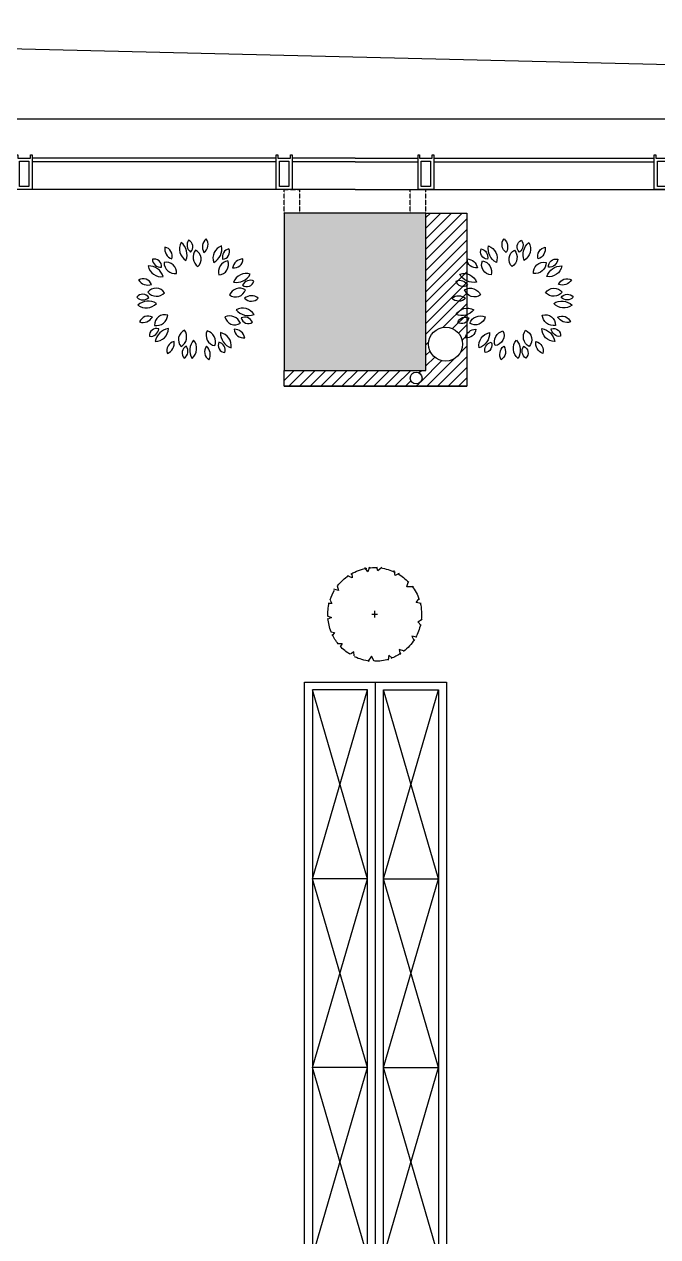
# Model space of a CAD drawing. Header units: inches. Extents: x 10 to 166961, y -47 to 131592.
# Drawn here: x 140523 to 144545, y 37357 to 45062 of the extents above; entities that cross this region are included whole.
import ezdxf

# ---------------------------------------------------------------- set-up
doc = ezdxf.new("R2010")
doc.units = ezdxf.units.IN
doc.header["$MEASUREMENT"] = 0
doc.linetypes.add('DASH', pattern=[0.35, 0.25, -0.1])
for name, color, linetype in [('METAL', 7, 'Continuous'), ('Shearwall', 7, 'Continuous'), ('shearwall-bh', 253, 'Continuous'), ('stair', 2, 'Continuous'), ('wall', 2, 'Continuous'), ('windows', 4, 'Continuous'), ('修改', 1, 'Continuous'), ('尺寸3', 31, 'Continuous')]:
    doc.layers.add(name, color=color, linetype=linetype)

# ---------------------------------------------------------------- blocks, each defined once
blk = doc.blocks.new('Metal')
at = {"layer": 'METAL', "color": 4}
for points in [[(-50, 20), (-40, 20), (-40, 0), (40, 0), (40, 20), (50, 20), (50, -200), (-50, -200)], [(-30, -20), (30, -20), (30, -180), (-30, -180)]]:
    blk.add_lwpolyline(points, close=True, dxfattribs=at)

msp = doc.modelspace()

# ---------------------------------------------------------------- hatches: boundary and pattern name
at = {"layer": 'shearwall-bh'}
msp.add_hatch(color=252, dxfattribs=at).paths.add_polyline_path([(143073.4, 43862), (142173.4, 43862), (142173.4, 42862), (143073.4, 42862)])

# ---------------------------------------------------------------- linework, layer by layer
at = {"color": 252}
for p, q in [((143073.4, 43862), (143333.4, 43862)), ((143073.4, 42862), (143073.4, 43862)), ((143333.4, 43862), (143333.4, 42762)), ((142173.4, 42762), (142173.4, 42862)), ((142173.4, 42862), (143073.4, 42862)), ((142173.4, 42762), (143333.4, 42762)), ((143333.4, 42762), (142173.4, 42762))]:
    msp.add_line(p, q, dxfattribs=at)
at = {"color": 0, "linetype": 'ByBlock'}
for p, q in [((142705.2, 41581.3), (142686, 41609.6)), ((142714.2, 41611), (142705.2, 41581.3)), ((142769.1, 41588.7), (142761.7, 41612.5)), ((142792.8, 41609.6), (142769.1, 41588.7)), ((142604.3, 41544.2), (142574.6, 41556)), ((142602.8, 41573.9), (142604.3, 41544.2)), ((142877.6, 41559.1), (142871.5, 41591.7)), ((142902.9, 41570.9), (142877.6, 41559.1)), ((142518.2, 41464), (142488.4, 41471.4)), ((142509.3, 41493.7), (142518.2, 41464)), ((142951.7, 41486.3), (142962.2, 41523.3)), ((142994.9, 41486.3), (142951.7, 41486.3)), ((142476.6, 41380.8), (142452.8, 41380.8)), ((142466.1, 41401.5), (142476.6, 41380.8)), ((143011.2, 41386.7), (143030.6, 41412)), ((143043.9, 41380.8), (143011.2, 41386.7)), ((142445.4, 41302), (142473.5, 41293.2)), ((142766.2, 41311.5), (142729, 41311.5)), ((142748.2, 41291.7), (142748.2, 41334.6)), ((142473.5, 41293.2), (142455.7, 41282.7)), ((143021.6, 41264.9), (143049.8, 41281.2)), ((143042.4, 41241.1), (143021.6, 41264.9)), ((142470.5, 41201), (142492.9, 41196.5)), ((142492.9, 41196.5), (142478.1, 41175.8)), ((143012.7, 41166.8), (142984.4, 41174.2)), ((142984.4, 41174.2), (142999.4, 41144.6)), ((142513.6, 41126.7), (142541.9, 41126.7)), ((142541.9, 41126.7), (142528.5, 41106)), ((142614.7, 41073.3), (142593.9, 41058.3)), ((142617.6, 41048), (142614.7, 41073.3)), ((142938.4, 41079.2), (142902.9, 41088.1)), ((142902.9, 41088.1), (142910.3, 41057)), ((142727.5, 41046.5), (142703.7, 41012.3)), ((142745.3, 41013.8), (142727.5, 41046.5)), ((142839, 41052.4), (142832.9, 41021.3)), ((142858.2, 41033.1), (142839, 41052.4))]:
    msp.add_line(p, q, dxfattribs=at)
at = {"color": 3}
for centre, major_axis, start_param, end_param in [((141609.7, 43658.3), (0, 53.1), 0.933083, 2.538291), ((141548, 43648), (0, 46), 3.897534, 5.857039), ((141723.5, 43646.7), (0, 69.1), 0.72794, 2.089978), ((141631.7, 43661.7), (0, 58.7), 3.715165, 5.385694), ((141484.3, 43635.7), (0, 69.1), 1.42595, 2.787988), ((141404.3, 43588.2), (0, 58.7), 4.413326, 6.083855), ((141593.1, 43633.5), (0, 84.1), 1.059516, 2.602342), ((141457.6, 43597.4), (0, 99.1), 4.339904, 5.605289), ((141666.7, 43581.3), (0, 72.1), 0.881444, 2.536451), ((141581.1, 43569.3), (0, 65.1), 3.896263, 5.804508), ((141805.5, 43575.1), (0, 84.1), 0.361407, 1.904233), ((141678.5, 43634.5), (0, 99.1), 3.641854, 4.90724), ((141834.1, 43583.4), (0, 53.1), 0.234998, 1.840206), ((141780.3, 43615.2), (0, 46), 3.199447, 5.158952), ((141349, 43523.9), (0, 46), 4.595751, 6.555256), ((141389.7, 43571.4), (0, 53.1), 1.631043, 3.236251), ((141424.9, 43484.9), (0, 65.1), 4.594536, 6.502782), ((141482.8, 43549), (0, 72.1), 1.579556, 3.234563), ((141828.2, 43487.7), (0, 72.1), 0.183344, 1.838351), ((141755, 43533.7), (0, 65.1), 3.198246, 5.106492), ((141913.9, 43501.4), (0, 69.1), 0.029613, 1.391651), ((141853.2, 43571.9), (0, 58.7), 3.017057, 4.687586), ((141312.3, 43427.1), (0, 99.1), -1.245143, 0.020242), ((141392.9, 43541.8), (0, 84.1), 1.757729, 3.300555), ((141930.6, 43393.8), (0, 84.1), -0.336718, 1.206108), ((141871.5, 43521), (0, 99.1), 2.943691, 4.209077), ((141277.3, 43385.7), (0, 58.7), -1.171757, 0.498772), ((141308.1, 43473.5), (0, 69.1), 2.12406, 3.486098), ((141359.5, 43319.8), (0, 65.1), -0.990428, 0.917817), ((141891.9, 43312.3), (0, 72.1), -0.514757, 1.14025), ((141957.8, 43381.8), (0, 53.1), -0.463191, 1.142017), ((141937, 43440.7), (0, 46), 2.501279, 4.460784), ((141276.3, 43301), (0, 46), -0.989322, 0.970183), ((141276.9, 43363.5), (0, 53.1), 2.329345, 3.934553), ((141310.4, 43203.1), (0, 99.1), -0.547046, 0.718339), ((141362.7, 43406.2), (0, 72.1), 2.277699, 3.932706), ((141865.3, 43394.5), (0, 65.1), 2.500126, 4.408372), ((141966.2, 43267.7), (0, 69.1), -0.668428, 0.69361), ((141965.1, 43360.7), (0, 58.7), 2.319012, 3.989541), ((141298.4, 43342.8), (0, 84.1), 2.455829, 3.998655), ((141909.9, 43174.5), (0, 84.1), -1.034893, 0.507934), ((141946.4, 43309.9), (0, 99.1), 2.245497, 3.510883), ((141310.3, 43149), (0, 58.7), -0.47361, 1.196919), ((141277.3, 43236), (0, 69.1), 2.822292, 4.18433), ((141415.6, 43151.3), (0, 65.1), -0.292404, 1.615842), ((141362.5, 43219.5), (0, 72.1), 2.975822, 4.630829), ((141827.8, 43136.9), (0, 72.1), -1.21301, 0.441997), ((141860.3, 43217), (0, 65.1), 1.802071, 3.710317), ((141923, 43147.8), (0, 53.1), -1.161249, 0.443959), ((141945, 43206.3), (0, 46), 1.803128, 3.762632), ((141364, 43083.4), (0, 46), -0.291225, 1.66828), ((141324.2, 43131.7), (0, 53.1), 3.02749, 4.632698), ((141354, 43129.7), (0, 84.1), 3.154097, 4.696924), ((141453, 43030.4), (0, 99.1), 0.151123, 1.416509), ((141566.8, 43058.3), (0, 65.1), 0.405783, 2.314029), ((141482.3, 43076.4), (0, 72.1), 3.673975, 5.328982), ((141742.5, 43084.3), (0, 65.1), 1.103973, 3.012219), ((141666.1, 43043.8), (0, 72.1), 4.372156, 6.027163), ((141868.1, 43100.1), (0, 99.1), 1.54735, 2.812736), ((141753.1, 43019.8), (0, 84.1), 4.5503, 6.093127), ((141856.1, 43055), (0, 69.1), -1.36644, -0.004402), ((141915, 43127), (0, 58.7), 1.620739, 3.291268), ((141487.7, 42988.8), (0, 58.7), 0.224408, 1.894937), ((141406.5, 43034.3), (0, 69.1), 3.520297, 4.882335), ((141570.9, 42973.1), (0, 46), 0.406692, 2.366197), ((141509.5, 42984.5), (0, 53.1), 3.725511, 5.330719), ((141673.2, 42989.7), (0, 99.1), 0.849271, 2.114657), ((141533.5, 43002.1), (0, 84.1), 3.852116, 5.394943), ((141726.5, 42980.1), (0, 58.7), 0.922635, 2.593164), ((141635.1, 42962.8), (0, 69.1), 4.218532, 5.58057), ((141800.4, 43021.6), (0, 46), 1.105112, 3.064616), ((141746, 42990.9), (0, 53.1), 4.423721, 6.028929)]:
    msp.add_ellipse(centre, major_axis=major_axis, ratio=1, start_param=start_param, end_param=end_param, dxfattribs=at)
at = {"color": 3, "extrusion": (0, 0, -1)}
for centre, major_axis, start_param, end_param in [((143615.1, 43661.7), (0, 58.7), 3.715165, 5.385694), ((143523.3, 43646.7), (0, 69.1), 0.72794, 2.089978), ((143698.7, 43648), (0, 46), 3.897534, 5.857039), ((143637.1, 43658.3), (0, 53.1), 0.933083, 2.538291), ((143466.5, 43615.2), (0, 46), 3.199447, 5.158952), ((143412.7, 43583.4), (0, 53.1), 0.234998, 1.840206), ((143568.3, 43634.5), (0, 99.1), 3.641854, 4.90724), ((143441.3, 43575.1), (0, 84.1), 0.361407, 1.904233), ((143665.7, 43569.3), (0, 65.1), 3.896263, 5.804508), ((143580.1, 43581.3), (0, 72.1), 0.881444, 2.536451), ((143789.2, 43597.4), (0, 99.1), 4.339904, 5.605289), ((143653.7, 43633.5), (0, 84.1), 1.059516, 2.602342), ((143842.5, 43588.2), (0, 58.7), 4.413326, 6.083855), ((143762.5, 43635.7), (0, 69.1), 1.42595, 2.787988), ((143332.9, 43501.4), (0, 69.1), 0.029759, 1.391797), ((143393.6, 43571.9), (0, 58.7), 3.017057, 4.687586), ((143491.8, 43533.7), (0, 65.1), 3.198246, 5.106492), ((143418.6, 43487.7), (0, 72.1), 0.183344, 1.838351), ((143821.9, 43484.9), (0, 65.1), 4.594536, 6.502782), ((143764, 43549), (0, 72.1), 1.579556, 3.234563), ((143897.8, 43523.9), (0, 46), 4.595751, 6.555256), ((143857.1, 43571.4), (0, 53.1), 1.631043, 3.236251), ((143316.2, 43393.8), (0, 84.1), -0.336718, 1.206108), ((143375.3, 43521), (0, 99.1), 2.943691, 4.209077), ((143934.5, 43427.1), (0, 99.1), -1.245143, 0.020242), ((143853.9, 43541.8), (0, 84.1), 1.757729, 3.300555), ((143288.9, 43381.8), (0, 53.1), -0.463191, 1.142017), ((143309.7, 43440.7), (0, 46), 2.501279, 4.460784), ((143354.9, 43312.3), (0, 72.1), -0.514757, 1.14025), ((143887.2, 43319.8), (0, 65.1), -0.990428, 0.917817), ((143969.4, 43385.7), (0, 58.7), -1.171757, 0.498772), ((143938.7, 43473.5), (0, 69.1), 2.12406, 3.486098), ((143280.5, 43267.7), (0, 69.1), -0.668428, 0.69361), ((143281.7, 43360.7), (0, 58.7), 2.319012, 3.989541), ((143381.5, 43394.5), (0, 65.1), 2.500126, 4.408372), ((143884.1, 43406.2), (0, 72.1), 2.277699, 3.932706), ((143936.3, 43203.1), (0, 99.1), -0.547046, 0.718339), ((143970.5, 43301), (0, 46), -0.989322, 0.970183), ((143969.9, 43363.5), (0, 53.1), 2.329345, 3.934553), ((143336.9, 43174.5), (0, 84.1), -1.034893, 0.507934), ((143300.4, 43309.9), (0, 99.1), 2.245497, 3.510883), ((143948.3, 43342.8), (0, 84.1), 2.455829, 3.998655), ((143323.7, 43147.8), (0, 53.1), -1.161249, 0.443959), ((143301.8, 43206.3), (0, 46), 1.803128, 3.762632), ((143418.9, 43136.9), (0, 72.1), -1.21301, 0.441997), ((143386.4, 43217), (0, 65.1), 1.802071, 3.710317), ((143831.2, 43151.3), (0, 65.1), -0.292404, 1.615842), ((143884.3, 43219.5), (0, 72.1), 2.975822, 4.630829), ((143936.5, 43149), (0, 58.7), -0.47361, 1.196919), ((143969.4, 43236), (0, 69.1), 2.822292, 4.18433), ((143390.7, 43055), (0, 69.1), -1.36644, -0.004402), ((143331.7, 43127), (0, 58.7), 1.620739, 3.291268), ((143493.7, 43019.8), (0, 84.1), 4.5503, 6.093127), ((143378.7, 43100.1), (0, 99.1), 1.54735, 2.812736), ((143580.7, 43043.8), (0, 72.1), 4.372156, 6.027163), ((143504.3, 43084.3), (0, 65.1), 1.103973, 3.012219), ((143764.5, 43076.4), (0, 72.1), 3.673975, 5.328982), ((143680, 43058.3), (0, 65.1), 0.405783, 2.314029), ((143892.8, 43129.7), (0, 84.1), 3.154097, 4.696924), ((143793.8, 43030.4), (0, 99.1), 0.151123, 1.416509), ((143882.8, 43083.4), (0, 46), -0.291225, 1.66828), ((143922.5, 43131.7), (0, 53.1), 3.02749, 4.632698), ((143500.8, 42990.9), (0, 53.1), 4.423721, 6.028929), ((143446.4, 43021.6), (0, 46), 1.105112, 3.064616), ((143611.7, 42962.8), (0, 69.1), 4.218532, 5.58057), ((143520.3, 42980.1), (0, 58.7), 0.922635, 2.593164), ((143713.2, 43002.1), (0, 84.1), 3.852116, 5.394943), ((143573.6, 42989.7), (0, 99.1), 0.849271, 2.114657), ((143737.3, 42984.5), (0, 53.1), 3.725511, 5.330719), ((143675.8, 42973.1), (0, 46), 0.406692, 2.366197), ((143840.3, 43034.3), (0, 69.1), 3.520297, 4.882335), ((143759.1, 42988.8), (0, 58.7), 0.224408, 1.894937)]:
    msp.add_ellipse(centre, major_axis=major_axis, ratio=1, start_param=start_param, end_param=end_param, dxfattribs=at)
at = {"color": 0, "linetype": 'ByBlock', "extrusion": (0, 0, -1)}
for major_axis, start_param, end_param in [((-210.6, 210.6), 0.655928, 0.821007), ((210.6, 210.6), 4.587306, 4.909462), ((210.6, 210.6), -1.31587, -0.955343), ((210.6, 210.6), -0.655411, -0.335741), ((-210.6, 210.6), 1.29939, 1.600577), ((210.6, 210.6), 4.245738, 4.469379), ((210.6, 210.6), 0.13877, 0.459536), ((210.6, 210.6), 3.880194, 4.176113), ((210.6, 210.6), 0.542695, 0.901633), ((-210.6, 210.6), 5.118978, 5.410671), ((210.6, 210.6), 1.002351, 1.29772), ((-210.6, 210.6), 4.816134, 5.059179), ((210.6, 210.6), 1.345286, 1.696658), ((-210.6, 210.6), 4.485709, 4.756736), ((-210.6, 210.6), 4.036315, 4.368936), ((210.6, 210.6), 2.056761, 2.360708), ((-210.6, 210.6), 3.338437, 3.573922)]:
    msp.add_ellipse((142748.2, 41311.5), major_axis=major_axis, ratio=1, start_param=start_param, end_param=end_param, dxfattribs=at)
at = {"layer": 'Shearwall', "color": 252}
for p, q in [((143073.4, 43862), (142173.4, 43862)), ((142173.4, 43862), (142173.4, 42862)), ((143073.4, 42862), (143073.4, 43862)), ((142173.4, 42862), (143073.4, 42862))]:
    msp.add_line(p, q, dxfattribs=at)
for centre, radius in [((143198.5, 43029.4), 107.8), ((143011.3, 42813.5), 37.5)]:
    msp.add_circle(centre, radius, dxfattribs=at)
at = {"layer": 'stair', "color": 6}
for points in [[(134023.5, 44287), (134023.5, 45062), (155048.1, 44553.6), (154748.4, 35062), (154748.4, 35062)], [(134023.5, 44462), (154648.4, 44462), (154648.4, 21062), (133023.4, 21062), (133023.4, 21312)]]:
    msp.add_lwpolyline(points, dxfattribs=at)
at = {"layer": 'wall', "color": 2, "linetype": 'DASH'}
for p, q in [((142173.4, 43862), (142173.4, 44012)), ((142173.4, 44012), (142273.4, 44012)), ((142273.4, 43862), (142273.4, 44012)), ((142973.4, 43862), (142973.4, 44012)), ((142973.4, 44012), (143073.4, 44012)), ((143073.4, 43862), (143073.4, 44012))]:
    msp.add_line(p, q, dxfattribs=at)
at = {"layer": 'windows', "color": 2}
for p, q in [((142123.4, 44212), (140573.4, 44212)), ((142123.4, 44187), (140573.4, 44187)), ((142623.4, 44212), (142223.4, 44212)), ((142623.4, 44187), (142223.4, 44187)), ((142623.4, 44212), (143023.4, 44212)), ((142623.4, 44187), (143023.4, 44187)), ((143123.4, 44212), (144523.4, 44212)), ((143123.4, 44187), (144523.4, 44187)), ((142623.4, 44012), (134623.5, 44012)), ((142623.4, 44012), (154198.4, 44012))]:
    msp.add_line(p, q, dxfattribs=at)
at = {"layer": '尺寸3', "color": 252}
for p, q in [((143073.4, 43833.9), (143101.5, 43862)), ((143073.4, 43766.5), (143168.9, 43862)), ((143073.4, 43699.2), (143236.2, 43862)), ((143073.4, 43631.8), (143303.6, 43862)), ((143073.4, 43564.5), (143333.4, 43824.5)), ((143073.4, 43497.1), (143333.4, 43757.1)), ((143073.4, 43429.8), (143333.4, 43689.8)), ((143073.4, 43362.4), (143333.4, 43622.4)), ((143073.4, 43295.1), (143333.4, 43555.1)), ((143073.4, 43227.7), (143333.4, 43487.7)), ((143073.4, 43160.4), (143333.4, 43420.4)), ((143073.4, 43093), (143333.4, 43353)), ((143183.9, 43136.2), (143333.4, 43285.7)), ((143242.7, 43127.7), (143333.4, 43218.3)), ((143281.1, 43098.6), (143333.4, 43151)), ((143303.5, 43053.7), (143333.4, 43083.6)), ((143073.4, 43025.7), (143091.6, 43043.9)), ((143290.8, 42973.7), (143333.4, 43016.3)), ((143042.6, 42792.8), (143174.1, 42924.3)), ((143073.4, 42958.3), (143100.2, 42985.1)), ((143073.4, 42891), (143129.2, 42946.7)), ((143079.2, 42762), (143254.2, 42937)), ((143146.5, 42762), (143333.4, 42948.9)), ((142173.4, 42799.2), (142236.2, 42862)), ((142203.6, 42762), (142303.6, 42862)), ((142270.9, 42762), (142370.9, 42862)), ((142338.3, 42762), (142438.3, 42862)), ((142405.7, 42762), (142505.7, 42862)), ((142473, 42762), (142573, 42862)), ((142540.4, 42762), (142640.4, 42862)), ((142607.7, 42762), (142707.7, 42862)), ((142675.1, 42762), (142775.1, 42862)), ((142742.4, 42762), (142842.4, 42862)), ((142809.8, 42762), (142909.8, 42862)), ((142877.1, 42762), (142977.1, 42862)), ((143029, 42846.6), (143044.5, 42862)), ((143213.9, 42762), (143333.4, 42881.5)), ((142944.5, 42762), (142978.2, 42795.7)), ((143011.8, 42762), (143031.9, 42782.1)), ((143281.2, 42762), (143333.4, 42814.2)), ((142303.4, 40882), (143203.4, 40882)), ((142303.4, 35982), (142303.4, 40882)), ((142753.4, 35982), (142753.4, 40882)), ((143203.4, 40882), (143203.4, 35982)), ((142703.4, 40832), (142353.4, 40832)), ((142353.4, 40832), (142353.4, 36032)), ((142353.4, 39632), (142703.4, 40832)), ((142703.4, 39632), (142353.4, 40832)), ((142703.4, 36032), (142703.4, 40832)), ((142803.4, 36032), (142803.4, 40832)), ((142803.4, 40832), (143153.4, 40832)), ((143153.4, 39632), (142803.4, 40832)), ((142803.4, 39632), (143153.4, 40832)), ((143153.4, 40832), (143153.4, 36032)), ((142703.4, 39632), (142353.4, 39632)), ((142703.4, 38432), (142353.4, 39632)), ((142353.4, 38432), (142703.4, 39632)), ((142803.4, 39632), (143153.4, 39632)), ((142803.4, 38432), (143153.4, 39632)), ((143153.4, 38432), (142803.4, 39632)), ((142703.4, 38432), (142353.4, 38432)), ((142353.4, 37232), (142703.4, 38432)), ((142703.4, 37232), (142353.4, 38432)), ((142803.4, 38432), (143153.4, 38432)), ((143153.4, 37232), (142803.4, 38432)), ((142803.4, 37232), (143153.4, 38432))]:
    msp.add_line(p, q, dxfattribs=at)

# ---------------------------------------------------------------- block references
at = {"layer": '修改', "color": 2}
for p in [(140523.4, 44212), (142173.4, 44212), (143073.4, 44212), (144573.4, 44212)]:
    msp.add_blockref('Metal', p, dxfattribs=at)

doc.saveas('drawing.dxf')
